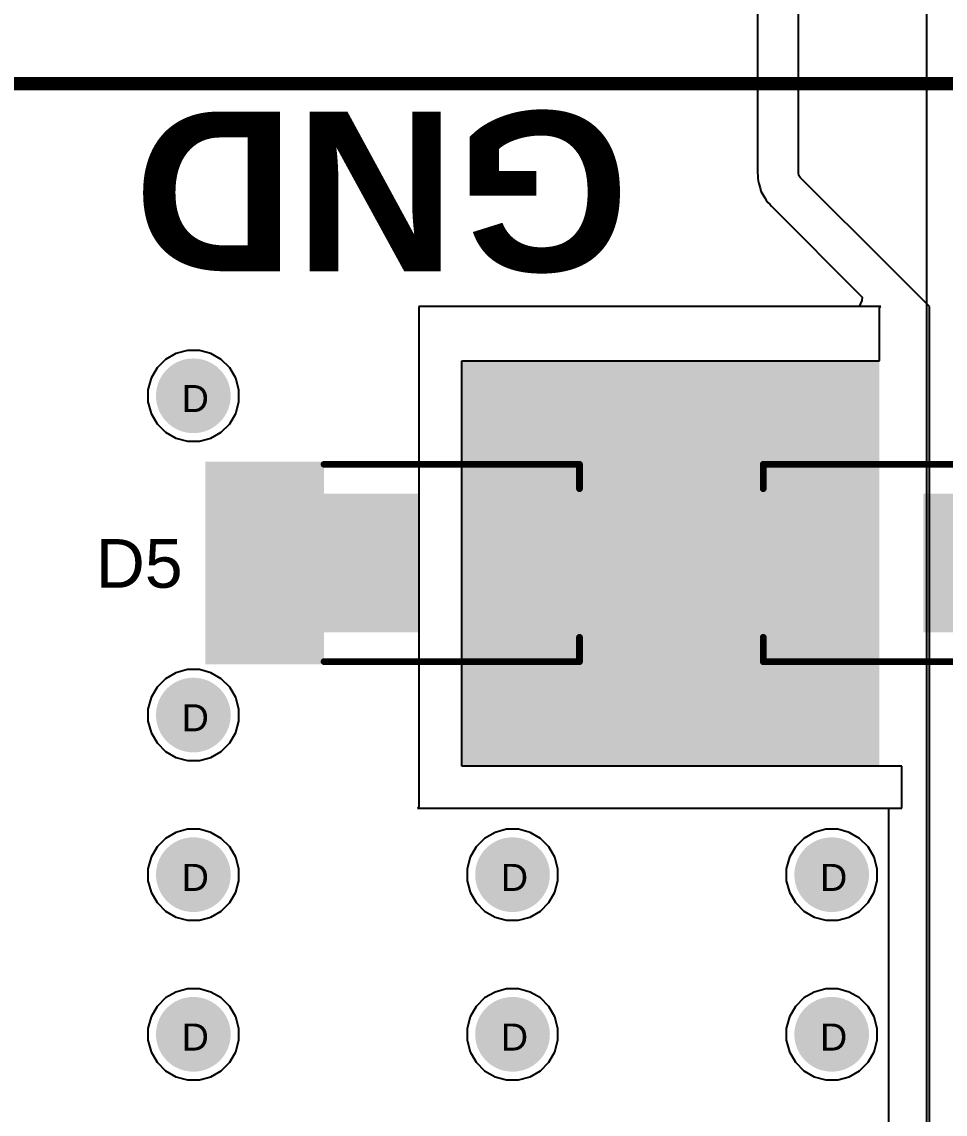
# Model space of a CAD drawing. Header units: inches. Extents: x 0 to 5379, y 0 to 5429.
# Drawn here: x 285.5 to 302.86, y 179.13 to 199.66 of the extents above; entities that cross this region are included whole.
import ezdxf

# ---------------------------------------------------------------- set-up
doc = ezdxf.new("R2010")
doc.units = ezdxf.units.IN
for name, color, linetype in [('Bottom Layer', 5, 'Continuous'), ('Bottom Solder', 6, 'Continuous'), ('Drill Drawing', 1, 'Continuous'), ('GND01', 16, 'Continuous'), ('GND02', 76, 'Continuous'), ('PWR', 156, 'Continuous'), ('SIG 01', 90, 'Continuous'), ('Top Layer', 1, 'Continuous'), ('Top Overlay', 2, 'Continuous'), ('Top Paste', 8, 'Continuous'), ('Top Solder', 216, 'Continuous'), ('Via Holes', 16, 'Continuous')]:
    doc.layers.add(name, color=color, linetype=linetype)
doc.styles.add('Arial', font='', dxfattribs={"height": 0.2})
doc.styles.add('Arial_Bold', font='', dxfattribs={"height": 0.2})
doc.styles.get('Arial').set_extended_font_data('Arial')
doc.styles.get('Arial_Bold').set_extended_font_data('Arial', bold=True)

# ---------------------------------------------------------------- blocks, each defined once
blk = doc.blocks.new('SMB__121')
at = {"layer": 'Top Layer'}
for points in [[(-3.7, -1.2), (-3.7, 1.2), (-0.9, 1.2), (-0.9, -1.2)], [(0.9, -1.2), (0.9, 1.2), (3.7, 1.2), (3.7, -1.2)]]:
    blk.add_hatch(color=1, dxfattribs=at).paths.add_polyline_path(points)
at = {"layer": 'Top Overlay'}
for points in [[(2.591, 1.245), (4.826, 1.245), (4.826, 1.905), (2.591, 1.905)], [(3.734, -1.651), (4.826, -1.651), (4.826, 1.346), (3.734, 1.346)], [(2.591, -1.905), (4.826, -1.905), (4.826, -1.245), (2.591, -1.245)]]:
    blk.add_hatch(color=2, dxfattribs=at).paths.add_polyline_path(points)
at = {"layer": 'Top Paste'}
for points in [[(-3.7, -1.2), (-3.7, 1.2), (-0.9, 1.2), (-0.9, -1.2)], [(0.9, -1.2), (0.9, 1.2), (3.7, 1.2), (3.7, -1.2)]]:
    blk.add_hatch(color=8, dxfattribs=at).paths.add_polyline_path(points)
at = {"layer": 'Top Solder'}
for points in [[(-3.802, -1.302), (-3.802, 1.302), (-0.798, 1.302), (-0.798, -1.302)], [(0.798, -1.302), (0.798, 1.302), (3.802, 1.302), (3.802, -1.302)]]:
    blk.add_hatch(color=216, dxfattribs=at).paths.add_polyline_path(points)
at = {"layer": 'Top Overlay'}
for points in [[(-2.21, 1.397, 0.127, 0.127, 0), (-2.21, 1.854, 0.127, 0.127, 0)], [(-2.21, 1.854, 0.127, 0.127, 0), (2.591, 1.854, 0.127, 0.127, 0)], [(-2.21, -1.854, 0.127, 0.127, 0), (-2.21, -1.397, 0.127, 0.127, 0)], [(-2.21, -1.854, 0.127, 0.127, 0), (2.591, -1.854, 0.127, 0.127, 0)]]:
    blk.add_lwpolyline(points, format="xyseb", dxfattribs=at)
for points in [[(-2.242, 1.854, 0.0635, 0.0635, 1), (-2.178, 1.854, 0.0635, 0.0635, 1)], [(-2.242, 1.854, 0.0635, 0.0635, 1), (-2.178, 1.854, 0.0635, 0.0635, 1)], [(2.559, 1.854, 0.0635, 0.0635, 1), (2.623, 1.854, 0.0635, 0.0635, 1)], [(-2.242, 1.397, 0.0635, 0.0635, 1), (-2.178, 1.397, 0.0635, 0.0635, 1)], [(-2.242, -1.397, 0.0635, 0.0635, 1), (-2.178, -1.397, 0.0635, 0.0635, 1)], [(-2.242, -1.854, 0.0635, 0.0635, 1), (-2.178, -1.854, 0.0635, 0.0635, 1)], [(-2.242, -1.854, 0.0635, 0.0635, 1), (-2.178, -1.854, 0.0635, 0.0635, 1)], [(2.559, -1.854, 0.0635, 0.0635, 1), (2.623, -1.854, 0.0635, 0.0635, 1)]]:
    blk.add_lwpolyline(points, format="xyseb", close=True, dxfattribs=at)
blk = doc.blocks.new('SMB__122')
at = {"layer": 'Top Layer'}
for points in [[(-3.7, -1.2), (-3.7, 1.2), (-0.9, 1.2), (-0.9, -1.2)], [(0.9, -1.2), (0.9, 1.2), (3.7, 1.2), (3.7, -1.2)]]:
    blk.add_hatch(color=1, dxfattribs=at).paths.add_polyline_path(points)
at = {"layer": 'Top Overlay'}
for points in [[(2.591, 1.244), (4.826, 1.244), (4.826, 1.905), (2.591, 1.905)], [(3.734, -1.651), (4.826, -1.651), (4.826, 1.346), (3.734, 1.346)], [(2.591, -1.905), (4.826, -1.905), (4.826, -1.245), (2.591, -1.245)]]:
    blk.add_hatch(color=2, dxfattribs=at).paths.add_polyline_path(points)
at = {"layer": 'Top Paste'}
for points in [[(-3.7, -1.2), (-3.7, 1.2), (-0.9, 1.2), (-0.9, -1.2)], [(0.9, -1.2), (0.9, 1.2), (3.7, 1.2), (3.7, -1.2)]]:
    blk.add_hatch(color=8, dxfattribs=at).paths.add_polyline_path(points)
at = {"layer": 'Top Solder'}
for points in [[(-3.802, -1.302), (-3.802, 1.302), (-0.798, 1.302), (-0.798, -1.302)], [(0.798, -1.302), (0.798, 1.302), (3.802, 1.302), (3.802, -1.302)]]:
    blk.add_hatch(color=216, dxfattribs=at).paths.add_polyline_path(points)
at = {"layer": 'Top Overlay'}
for points in [[(-2.21, 1.854, 0.127, 0.127, 0), (-2.21, 1.397, 0.127, 0.127, 0)], [(2.591, 1.854, 0.127, 0.127, 0), (-2.21, 1.854, 0.127, 0.127, 0)], [(-2.21, -1.397, 0.127, 0.127, 0), (-2.21, -1.854, 0.127, 0.127, 0)], [(2.591, -1.854, 0.127, 0.127, 0), (-2.21, -1.854, 0.127, 0.127, 0)]]:
    blk.add_lwpolyline(points, format="xyseb", dxfattribs=at)
for points in [[(-2.242, 1.854, 0.0635, 0.0635, 1), (-2.178, 1.854, 0.0635, 0.0635, 1)], [(-2.242, 1.854, 0.0635, 0.0635, 1), (-2.178, 1.854, 0.0635, 0.0635, 1)], [(2.559, 1.854, 0.0635, 0.0635, 1), (2.623, 1.854, 0.0635, 0.0635, 1)], [(-2.242, 1.397, 0.0635, 0.0635, 1), (-2.178, 1.397, 0.0635, 0.0635, 1)], [(-2.242, -1.397, 0.0635, 0.0635, 1), (-2.178, -1.397, 0.0635, 0.0635, 1)], [(-2.242, -1.854, 0.0635, 0.0635, 1), (-2.178, -1.854, 0.0635, 0.0635, 1)], [(-2.242, -1.854, 0.0635, 0.0635, 1), (-2.178, -1.854, 0.0635, 0.0635, 1)], [(2.559, -1.854, 0.0635, 0.0635, 1), (2.623, -1.854, 0.0635, 0.0635, 1)]]:
    blk.add_lwpolyline(points, format="xyseb", close=True, dxfattribs=at)
blk = doc.blocks.new('KF88SM_16_0_3P_831')
at = {"layer": 'Top Overlay'}
blk.add_lwpolyline([(41.7, 10.5, 0.254, 0.254, 0), (-41.7, 10.5, 0.254, 0.254, 0)], format="xyseb", dxfattribs=at)

msp = doc.modelspace()

# ---------------------------------------------------------------- hatches: boundary and pattern name
at = {"layer": 'Bottom Layer'}
h = msp.add_hatch(color=5, dxfattribs=at)
edge = h.paths.add_edge_path()
edge.add_arc((288.727, 192.634), 0.6, 0, 360)
h = msp.add_hatch(color=5, dxfattribs=at)
edge = h.paths.add_edge_path()
edge.add_arc((288.727, 186.634), 0.6, 0, 360)
h = msp.add_hatch(color=5, dxfattribs=at)
edge = h.paths.add_edge_path()
edge.add_arc((288.727, 183.634), 0.6, 0, 360)
h = msp.add_hatch(color=5, dxfattribs=at)
edge = h.paths.add_edge_path()
edge.add_arc((294.727, 183.634), 0.6, 0, 360)
h = msp.add_hatch(color=5, dxfattribs=at)
edge = h.paths.add_edge_path()
edge.add_arc((300.727, 183.634), 0.6, 0, 360)
h = msp.add_hatch(color=5, dxfattribs=at)
edge = h.paths.add_edge_path()
edge.add_arc((288.727, 180.634), 0.6, 0, 360)
h = msp.add_hatch(color=5, dxfattribs=at)
edge = h.paths.add_edge_path()
edge.add_arc((294.727, 180.634), 0.6, 0, 360)
h = msp.add_hatch(color=5, dxfattribs=at)
edge = h.paths.add_edge_path()
edge.add_arc((300.727, 180.634), 0.6, 0, 360)
at = {"layer": 'Bottom Solder'}
h = msp.add_hatch(color=6, dxfattribs=at)
edge = h.paths.add_edge_path()
edge.add_arc((288.727, 192.634), 0.702, 0, 360)
h = msp.add_hatch(color=6, dxfattribs=at)
edge = h.paths.add_edge_path()
edge.add_arc((288.727, 186.634), 0.702, 0, 360)
h = msp.add_hatch(color=6, dxfattribs=at)
edge = h.paths.add_edge_path()
edge.add_arc((288.727, 183.634), 0.702, 0, 360)
h = msp.add_hatch(color=6, dxfattribs=at)
edge = h.paths.add_edge_path()
edge.add_arc((294.727, 183.634), 0.702, 0, 360)
h = msp.add_hatch(color=6, dxfattribs=at)
edge = h.paths.add_edge_path()
edge.add_arc((300.727, 183.634), 0.702, 0, 360)
h = msp.add_hatch(color=6, dxfattribs=at)
edge = h.paths.add_edge_path()
edge.add_arc((288.727, 180.634), 0.702, 0, 360)
h = msp.add_hatch(color=6, dxfattribs=at)
edge = h.paths.add_edge_path()
edge.add_arc((294.727, 180.634), 0.702, 0, 360)
h = msp.add_hatch(color=6, dxfattribs=at)
edge = h.paths.add_edge_path()
edge.add_arc((300.727, 180.634), 0.702, 0, 360)
at = {"layer": 'GND01'}
h = msp.add_hatch(color=16, dxfattribs=at)
edge = h.paths.add_edge_path()
edge.add_arc((288.727, 192.634), 0.6, 0, 360)
h = msp.add_hatch(color=16, dxfattribs=at)
edge = h.paths.add_edge_path()
edge.add_arc((288.727, 186.634), 0.6, 0, 360)
h = msp.add_hatch(color=16, dxfattribs=at)
edge = h.paths.add_edge_path()
edge.add_arc((288.727, 183.634), 0.6, 0, 360)
h = msp.add_hatch(color=16, dxfattribs=at)
edge = h.paths.add_edge_path()
edge.add_arc((294.727, 183.634), 0.6, 0, 360)
h = msp.add_hatch(color=16, dxfattribs=at)
edge = h.paths.add_edge_path()
edge.add_arc((300.727, 183.634), 0.6, 0, 360)
h = msp.add_hatch(color=16, dxfattribs=at)
edge = h.paths.add_edge_path()
edge.add_arc((288.727, 180.634), 0.6, 0, 360)
h = msp.add_hatch(color=16, dxfattribs=at)
edge = h.paths.add_edge_path()
edge.add_arc((294.727, 180.634), 0.6, 0, 360)
h = msp.add_hatch(color=16, dxfattribs=at)
edge = h.paths.add_edge_path()
edge.add_arc((300.727, 180.634), 0.6, 0, 360)
at = {"layer": 'GND02'}
h = msp.add_hatch(color=76, dxfattribs=at)
edge = h.paths.add_edge_path()
edge.add_arc((288.727, 192.634), 0.6, 0, 360)
h = msp.add_hatch(color=76, dxfattribs=at)
edge = h.paths.add_edge_path()
edge.add_arc((288.727, 186.634), 0.6, 0, 360)
h = msp.add_hatch(color=76, dxfattribs=at)
edge = h.paths.add_edge_path()
edge.add_arc((288.727, 183.634), 0.6, 0, 360)
h = msp.add_hatch(color=76, dxfattribs=at)
edge = h.paths.add_edge_path()
edge.add_arc((294.727, 183.634), 0.6, 0, 360)
h = msp.add_hatch(color=76, dxfattribs=at)
edge = h.paths.add_edge_path()
edge.add_arc((300.727, 183.634), 0.6, 0, 360)
h = msp.add_hatch(color=76, dxfattribs=at)
edge = h.paths.add_edge_path()
edge.add_arc((288.727, 180.634), 0.6, 0, 360)
h = msp.add_hatch(color=76, dxfattribs=at)
edge = h.paths.add_edge_path()
edge.add_arc((294.727, 180.634), 0.6, 0, 360)
h = msp.add_hatch(color=76, dxfattribs=at)
edge = h.paths.add_edge_path()
edge.add_arc((300.727, 180.634), 0.6, 0, 360)
at = {"layer": 'PWR'}
h = msp.add_hatch(color=156, dxfattribs=at)
edge = h.paths.add_edge_path()
edge.add_arc((288.727, 192.634), 0.6, 0, 360)
h = msp.add_hatch(color=156, dxfattribs=at)
edge = h.paths.add_edge_path()
edge.add_arc((288.727, 186.634), 0.6, 0, 360)
h = msp.add_hatch(color=156, dxfattribs=at)
edge = h.paths.add_edge_path()
edge.add_arc((288.727, 183.634), 0.6, 0, 360)
h = msp.add_hatch(color=156, dxfattribs=at)
edge = h.paths.add_edge_path()
edge.add_arc((294.727, 183.634), 0.6, 0, 360)
h = msp.add_hatch(color=156, dxfattribs=at)
edge = h.paths.add_edge_path()
edge.add_arc((300.727, 183.634), 0.6, 0, 360)
h = msp.add_hatch(color=156, dxfattribs=at)
edge = h.paths.add_edge_path()
edge.add_arc((288.727, 180.634), 0.6, 0, 360)
h = msp.add_hatch(color=156, dxfattribs=at)
edge = h.paths.add_edge_path()
edge.add_arc((294.727, 180.634), 0.6, 0, 360)
h = msp.add_hatch(color=156, dxfattribs=at)
edge = h.paths.add_edge_path()
edge.add_arc((300.727, 180.634), 0.6, 0, 360)
at = {"layer": 'SIG 01'}
h = msp.add_hatch(color=90, dxfattribs=at)
edge = h.paths.add_edge_path()
edge.add_arc((288.727, 192.634), 0.6, 0, 360)
h = msp.add_hatch(color=90, dxfattribs=at)
edge = h.paths.add_edge_path()
edge.add_arc((288.727, 186.634), 0.6, 0, 360)
h = msp.add_hatch(color=90, dxfattribs=at)
edge = h.paths.add_edge_path()
edge.add_arc((288.727, 183.634), 0.6, 0, 360)
h = msp.add_hatch(color=90, dxfattribs=at)
edge = h.paths.add_edge_path()
edge.add_arc((294.727, 183.634), 0.6, 0, 360)
h = msp.add_hatch(color=90, dxfattribs=at)
edge = h.paths.add_edge_path()
edge.add_arc((300.727, 183.634), 0.6, 0, 360)
h = msp.add_hatch(color=90, dxfattribs=at)
edge = h.paths.add_edge_path()
edge.add_arc((288.727, 180.634), 0.6, 0, 360)
h = msp.add_hatch(color=90, dxfattribs=at)
edge = h.paths.add_edge_path()
edge.add_arc((294.727, 180.634), 0.6, 0, 360)
h = msp.add_hatch(color=90, dxfattribs=at)
edge = h.paths.add_edge_path()
edge.add_arc((300.727, 180.634), 0.6, 0, 360)
at = {"layer": 'Top Layer'}
h = msp.add_hatch(color=1, dxfattribs=at)
edge = h.paths.add_edge_path()
edge.add_arc((288.727, 192.634), 0.6, 0, 360)
msp.add_hatch(color=1, dxfattribs=at).paths.add_polyline_path([(293.776, 185.674), (301.625, 185.674), (301.625, 193.294), (293.776, 193.294)])
h = msp.add_hatch(color=1, dxfattribs=at)
edge = h.paths.add_edge_path()
edge.add_arc((288.727, 186.634), 0.6, 0, 360)
h = msp.add_hatch(color=1, dxfattribs=at)
edge = h.paths.add_edge_path()
edge.add_arc((288.727, 183.634), 0.6, 0, 360)
h = msp.add_hatch(color=1, dxfattribs=at)
edge = h.paths.add_edge_path()
edge.add_arc((294.727, 183.634), 0.6, 0, 360)
h = msp.add_hatch(color=1, dxfattribs=at)
edge = h.paths.add_edge_path()
edge.add_arc((300.727, 183.634), 0.6, 0, 360)
h = msp.add_hatch(color=1, dxfattribs=at)
edge = h.paths.add_edge_path()
edge.add_arc((288.727, 180.634), 0.6, 0, 360)
h = msp.add_hatch(color=1, dxfattribs=at)
edge = h.paths.add_edge_path()
edge.add_arc((294.727, 180.634), 0.6, 0, 360)
h = msp.add_hatch(color=1, dxfattribs=at)
edge = h.paths.add_edge_path()
edge.add_arc((300.727, 180.634), 0.6, 0, 360)
at = {"layer": 'Top Solder'}
h = msp.add_hatch(color=216, dxfattribs=at)
edge = h.paths.add_edge_path()
edge.add_arc((288.727, 192.634), 0.702, 0, 360)
h = msp.add_hatch(color=216, dxfattribs=at)
edge = h.paths.add_edge_path()
edge.add_arc((288.727, 186.634), 0.702, 0, 360)
h = msp.add_hatch(color=216, dxfattribs=at)
edge = h.paths.add_edge_path()
edge.add_arc((288.727, 183.634), 0.702, 0, 360)
h = msp.add_hatch(color=216, dxfattribs=at)
edge = h.paths.add_edge_path()
edge.add_arc((294.727, 183.634), 0.702, 0, 360)
h = msp.add_hatch(color=216, dxfattribs=at)
edge = h.paths.add_edge_path()
edge.add_arc((300.727, 183.634), 0.702, 0, 360)
h = msp.add_hatch(color=216, dxfattribs=at)
edge = h.paths.add_edge_path()
edge.add_arc((288.727, 180.634), 0.702, 0, 360)
h = msp.add_hatch(color=216, dxfattribs=at)
edge = h.paths.add_edge_path()
edge.add_arc((294.727, 180.634), 0.702, 0, 360)
h = msp.add_hatch(color=216, dxfattribs=at)
edge = h.paths.add_edge_path()
edge.add_arc((300.727, 180.634), 0.702, 0, 360)
at = {"layer": 'Via Holes'}
h = msp.add_hatch(color=7, dxfattribs=at)
edge = h.paths.add_edge_path()
edge.add_arc((288.727, 192.634), 0.35, 0, 360)
h = msp.add_hatch(color=7, dxfattribs=at)
edge = h.paths.add_edge_path()
edge.add_arc((288.727, 186.634), 0.35, 0, 360)
h = msp.add_hatch(color=7, dxfattribs=at)
edge = h.paths.add_edge_path()
edge.add_arc((288.727, 183.634), 0.35, 0, 360)
h = msp.add_hatch(color=7, dxfattribs=at)
edge = h.paths.add_edge_path()
edge.add_arc((294.727, 183.634), 0.35, 0, 360)
h = msp.add_hatch(color=7, dxfattribs=at)
edge = h.paths.add_edge_path()
edge.add_arc((300.727, 183.634), 0.35, 0, 360)
h = msp.add_hatch(color=7, dxfattribs=at)
edge = h.paths.add_edge_path()
edge.add_arc((288.727, 180.634), 0.35, 0, 360)
h = msp.add_hatch(color=7, dxfattribs=at)
edge = h.paths.add_edge_path()
edge.add_arc((294.727, 180.634), 0.35, 0, 360)
h = msp.add_hatch(color=7, dxfattribs=at)
edge = h.paths.add_edge_path()
edge.add_arc((300.727, 180.634), 0.35, 0, 360)

# ---------------------------------------------------------------- linework, layer by layer
at = {"layer": 'Bottom Layer'}
msp.add_line((302.507, 218.872), (302.507, 158.757), dxfattribs=at)
at = {"layer": 'PWR'}
for p, q in [((288.398, 193.429), (288.203, 193.317)), ((288.615, 193.488), (288.398, 193.429)), ((288.84, 193.488), (288.615, 193.488)), ((289.057, 193.429), (288.84, 193.488)), ((289.252, 193.317), (289.057, 193.429)), ((288.203, 193.317), (288.044, 193.158)), ((289.411, 193.158), (289.252, 193.317)), ((288.044, 193.158), (287.932, 192.963)), ((289.523, 192.963), (289.411, 193.158)), ((287.932, 192.963), (287.873, 192.746)), ((289.581, 192.746), (289.523, 192.963)), ((287.873, 192.746), (287.873, 192.521)), ((289.581, 192.521), (289.581, 192.746)), ((287.873, 192.521), (287.932, 192.304)), ((289.523, 192.304), (289.581, 192.521)), ((287.932, 192.304), (288.044, 192.109)), ((289.411, 192.109), (289.523, 192.304)), ((288.044, 192.109), (288.203, 191.95)), ((288.203, 191.95), (288.398, 191.838)), ((289.057, 191.838), (289.252, 191.95)), ((289.252, 191.95), (289.411, 192.109)), ((288.398, 191.838), (288.615, 191.78)), ((288.615, 191.78), (288.84, 191.78)), ((288.84, 191.78), (289.057, 191.838)), ((288.398, 187.429), (288.203, 187.317)), ((288.615, 187.488), (288.398, 187.429)), ((288.84, 187.488), (288.615, 187.488)), ((289.057, 187.429), (288.84, 187.488)), ((289.252, 187.317), (289.057, 187.429)), ((288.203, 187.317), (288.044, 187.158)), ((289.411, 187.158), (289.252, 187.317)), ((288.044, 187.158), (287.932, 186.963)), ((289.523, 186.963), (289.411, 187.158)), ((287.932, 186.963), (287.873, 186.746)), ((289.581, 186.746), (289.523, 186.963)), ((287.873, 186.746), (287.873, 186.521)), ((289.581, 186.521), (289.581, 186.746)), ((287.873, 186.521), (287.932, 186.304)), ((289.523, 186.304), (289.581, 186.521)), ((287.932, 186.304), (288.044, 186.109)), ((289.411, 186.109), (289.523, 186.304)), ((288.044, 186.109), (288.203, 185.95)), ((289.252, 185.95), (289.411, 186.109)), ((288.203, 185.95), (288.398, 185.838)), ((288.398, 185.838), (288.615, 185.78)), ((288.84, 185.78), (289.057, 185.838)), ((289.057, 185.838), (289.252, 185.95)), ((288.615, 185.78), (288.84, 185.78)), ((288.398, 184.429), (288.203, 184.317)), ((288.615, 184.488), (288.398, 184.429)), ((288.84, 184.488), (288.615, 184.488)), ((289.057, 184.429), (288.84, 184.488)), ((289.252, 184.317), (289.057, 184.429)), ((294.398, 184.429), (294.203, 184.317)), ((294.615, 184.488), (294.398, 184.429)), ((294.84, 184.488), (294.615, 184.488)), ((295.057, 184.429), (294.84, 184.488)), ((295.252, 184.317), (295.057, 184.429)), ((300.398, 184.429), (300.203, 184.317)), ((300.615, 184.488), (300.398, 184.429)), ((300.84, 184.488), (300.615, 184.488)), ((301.057, 184.429), (300.84, 184.488)), ((301.252, 184.317), (301.057, 184.429)), ((288.044, 184.158), (287.932, 183.963)), ((288.203, 184.317), (288.044, 184.158)), ((289.411, 184.158), (289.252, 184.317)), ((289.523, 183.963), (289.411, 184.158)), ((294.044, 184.158), (293.932, 183.963)), ((294.203, 184.317), (294.044, 184.158)), ((295.411, 184.158), (295.252, 184.317)), ((295.523, 183.963), (295.411, 184.158)), ((300.044, 184.158), (299.932, 183.963)), ((300.203, 184.317), (300.044, 184.158)), ((301.411, 184.158), (301.252, 184.317)), ((301.523, 183.963), (301.411, 184.158)), ((287.932, 183.963), (287.873, 183.746)), ((289.581, 183.746), (289.523, 183.963)), ((293.932, 183.963), (293.873, 183.746)), ((295.581, 183.746), (295.523, 183.963)), ((299.932, 183.963), (299.873, 183.746)), ((301.581, 183.746), (301.523, 183.963)), ((287.873, 183.746), (287.873, 183.521)), ((289.581, 183.521), (289.581, 183.746)), ((293.873, 183.746), (293.873, 183.521)), ((295.581, 183.521), (295.581, 183.746)), ((299.873, 183.746), (299.873, 183.521)), ((301.581, 183.521), (301.581, 183.746)), ((287.873, 183.521), (287.932, 183.304)), ((289.523, 183.304), (289.581, 183.521)), ((293.873, 183.521), (293.932, 183.304)), ((295.523, 183.304), (295.581, 183.521)), ((299.873, 183.521), (299.932, 183.304)), ((301.523, 183.304), (301.581, 183.521)), ((287.932, 183.304), (288.044, 183.109)), ((289.411, 183.109), (289.523, 183.304)), ((293.932, 183.304), (294.044, 183.109)), ((295.411, 183.109), (295.523, 183.304)), ((299.932, 183.304), (300.044, 183.109)), ((301.411, 183.109), (301.523, 183.304)), ((288.044, 183.109), (288.203, 182.95)), ((288.203, 182.95), (288.398, 182.838)), ((289.057, 182.838), (289.252, 182.95)), ((289.252, 182.95), (289.411, 183.109)), ((294.044, 183.109), (294.203, 182.95)), ((294.203, 182.95), (294.398, 182.838)), ((295.057, 182.838), (295.252, 182.95)), ((295.252, 182.95), (295.411, 183.109)), ((300.044, 183.109), (300.203, 182.95)), ((300.203, 182.95), (300.398, 182.838)), ((301.057, 182.838), (301.252, 182.95)), ((301.252, 182.95), (301.411, 183.109)), ((288.398, 182.838), (288.615, 182.78)), ((288.615, 182.78), (288.84, 182.78)), ((288.84, 182.78), (289.057, 182.838)), ((294.398, 182.838), (294.615, 182.78)), ((294.615, 182.78), (294.84, 182.78)), ((294.84, 182.78), (295.057, 182.838)), ((300.398, 182.838), (300.615, 182.78)), ((300.615, 182.78), (300.84, 182.78)), ((300.84, 182.78), (301.057, 182.838)), ((288.615, 181.488), (288.398, 181.429)), ((288.84, 181.488), (288.615, 181.488)), ((289.057, 181.429), (288.84, 181.488)), ((294.615, 181.488), (294.398, 181.429)), ((294.84, 181.488), (294.615, 181.488)), ((295.057, 181.429), (294.84, 181.488)), ((300.615, 181.488), (300.398, 181.429)), ((300.84, 181.488), (300.615, 181.488)), ((301.057, 181.429), (300.84, 181.488)), ((288.203, 181.317), (288.044, 181.158)), ((288.398, 181.429), (288.203, 181.317)), ((289.252, 181.317), (289.057, 181.429)), ((289.411, 181.158), (289.252, 181.317)), ((294.203, 181.317), (294.044, 181.158)), ((294.398, 181.429), (294.203, 181.317)), ((295.252, 181.317), (295.057, 181.429)), ((295.411, 181.158), (295.252, 181.317)), ((300.203, 181.317), (300.044, 181.158)), ((300.398, 181.429), (300.203, 181.317)), ((301.252, 181.317), (301.057, 181.429)), ((301.411, 181.158), (301.252, 181.317)), ((288.044, 181.158), (287.932, 180.963)), ((289.523, 180.963), (289.411, 181.158)), ((294.044, 181.158), (293.932, 180.963)), ((295.523, 180.963), (295.411, 181.158)), ((300.044, 181.158), (299.932, 180.963)), ((301.523, 180.963), (301.411, 181.158)), ((287.932, 180.963), (287.873, 180.746)), ((289.581, 180.746), (289.523, 180.963)), ((293.932, 180.963), (293.873, 180.746)), ((295.581, 180.746), (295.523, 180.963)), ((299.932, 180.963), (299.873, 180.746)), ((301.581, 180.746), (301.523, 180.963)), ((287.873, 180.746), (287.873, 180.521)), ((289.581, 180.521), (289.581, 180.746)), ((293.873, 180.746), (293.873, 180.521)), ((295.581, 180.521), (295.581, 180.746)), ((299.873, 180.746), (299.873, 180.521)), ((301.581, 180.521), (301.581, 180.746)), ((287.873, 180.521), (287.932, 180.304)), ((289.523, 180.304), (289.581, 180.521)), ((293.873, 180.521), (293.932, 180.304)), ((295.523, 180.304), (295.581, 180.521)), ((299.873, 180.521), (299.932, 180.304)), ((301.523, 180.304), (301.581, 180.521)), ((287.932, 180.304), (288.044, 180.109)), ((289.411, 180.109), (289.523, 180.304)), ((293.932, 180.304), (294.044, 180.109)), ((295.411, 180.109), (295.523, 180.304)), ((299.932, 180.304), (300.044, 180.109)), ((301.411, 180.109), (301.523, 180.304)), ((288.044, 180.109), (288.203, 179.95)), ((289.252, 179.95), (289.411, 180.109)), ((294.044, 180.109), (294.203, 179.95)), ((295.252, 179.95), (295.411, 180.109)), ((300.044, 180.109), (300.203, 179.95)), ((301.252, 179.95), (301.411, 180.109)), ((288.203, 179.95), (288.398, 179.838)), ((288.398, 179.838), (288.615, 179.78)), ((288.84, 179.78), (289.057, 179.838)), ((289.057, 179.838), (289.252, 179.95)), ((294.203, 179.95), (294.398, 179.838)), ((294.398, 179.838), (294.615, 179.78)), ((294.84, 179.78), (295.057, 179.838)), ((295.057, 179.838), (295.252, 179.95)), ((300.203, 179.95), (300.398, 179.838)), ((300.398, 179.838), (300.615, 179.78)), ((300.84, 179.78), (301.057, 179.838)), ((301.057, 179.838), (301.252, 179.95)), ((288.615, 179.78), (288.84, 179.78)), ((294.615, 179.78), (294.84, 179.78)), ((300.615, 179.78), (300.84, 179.78))]:
    msp.add_line(p, q, dxfattribs=at)
at = {"layer": 'Top Layer'}
for p, q in [((299.332, 218.821), (299.332, 196.824)), ((300.101, 196.824), (300.101, 218.821)), ((299.332, 196.824), (299.339, 196.774)), ((299.339, 196.774), (299.339, 196.724)), ((299.339, 196.724), (299.345, 196.676)), ((299.345, 196.676), (299.345, 196.676)), ((299.345, 196.676), (299.345, 196.676)), ((299.345, 196.676), (299.358, 196.627)), ((300.107, 196.776), (300.101, 196.824)), ((300.137, 196.738), (300.107, 196.776)), ((301.857, 195.018), (300.137, 196.738)), ((299.358, 196.627), (299.359, 196.625)), ((299.359, 196.625), (299.359, 196.623)), ((299.359, 196.623), (299.38, 196.545)), ((299.38, 196.545), (299.397, 196.482)), ((299.397, 196.482), (299.397, 196.482)), ((299.397, 196.482), (299.397, 196.482)), ((299.397, 196.482), (299.47, 196.356)), ((299.47, 196.356), (299.471, 196.354)), ((299.471, 196.354), (299.472, 196.352)), ((299.472, 196.352), (299.498, 196.309)), ((299.498, 196.309), (299.498, 196.309)), ((299.498, 196.309), (299.498, 196.309)), ((299.498, 196.309), (299.527, 196.27)), ((299.527, 196.27), (299.562, 196.235)), ((299.562, 196.235), (299.593, 196.195)), ((299.593, 196.195), (301.3, 194.488)), ((302.565, 194.31), (301.857, 195.018)), ((301.293, 194.425), (301.246, 194.31)), ((301.3, 194.488), (301.293, 194.425)), ((301.65, 194.31), (292.964, 194.31)), ((292.964, 194.31), (292.964, 184.912)), ((301.246, 194.31), (292.964, 194.31)), ((292.964, 194.31), (292.964, 185.064)), ((301.625, 194.285), (301.65, 194.31)), ((301.625, 193.294), (301.625, 194.285)), ((302.565, 142.818), (302.565, 194.31)), ((293.776, 193.294), (301.625, 193.294)), ((293.776, 185.674), (293.776, 193.294)), ((302.047, 185.674), (293.776, 185.674)), ((302.047, 184.887), (302.047, 185.674)), ((292.964, 185.064), (292.964, 184.912)), ((292.964, 184.912), (292.938, 184.887)), ((292.964, 184.912), (292.938, 184.887)), ((292.938, 184.887), (302.047, 184.887)), ((292.938, 184.887), (293.131, 184.887)), ((293.131, 184.887), (301.796, 184.887)), ((301.796, 184.887), (301.796, 147.371))]:
    msp.add_line(p, q, dxfattribs=at)

# ---------------------------------------------------------------- block references
at = {"rotation": 180}
for name, p in [('KF88SM_16_0_3P_831', (291.94, 209)), ('SMB__122', (293.776, 189.492))]:
    msp.add_blockref(name, p, dxfattribs=at)
msp.add_blockref('SMB__121', (301.65, 189.492))

# ---------------------------------------------------------------- texts
at = {"layer": 'Drill Drawing', "style": 'Arial'}
for p in [(288.507, 192.329), (288.507, 186.329), (288.507, 183.329), (294.507, 183.329), (300.507, 183.329), (288.507, 180.329), (294.507, 180.329), (300.507, 180.329)]:
    msp.add_text('D', height=0.508, dxfattribs=at).set_placement(p)
at = {"layer": 'Top Overlay', "style": 'Arial_Bold'}
msp.add_text('GND', height=3, rotation=180, dxfattribs=at).set_placement((296.919, 197.975))
at = {"layer": 'Top Overlay', "style": 'Arial'}
msp.add_text('D5', height=0.9144, dxfattribs=at).set_placement((286.893, 189.027))

doc.saveas('drawing.dxf')
